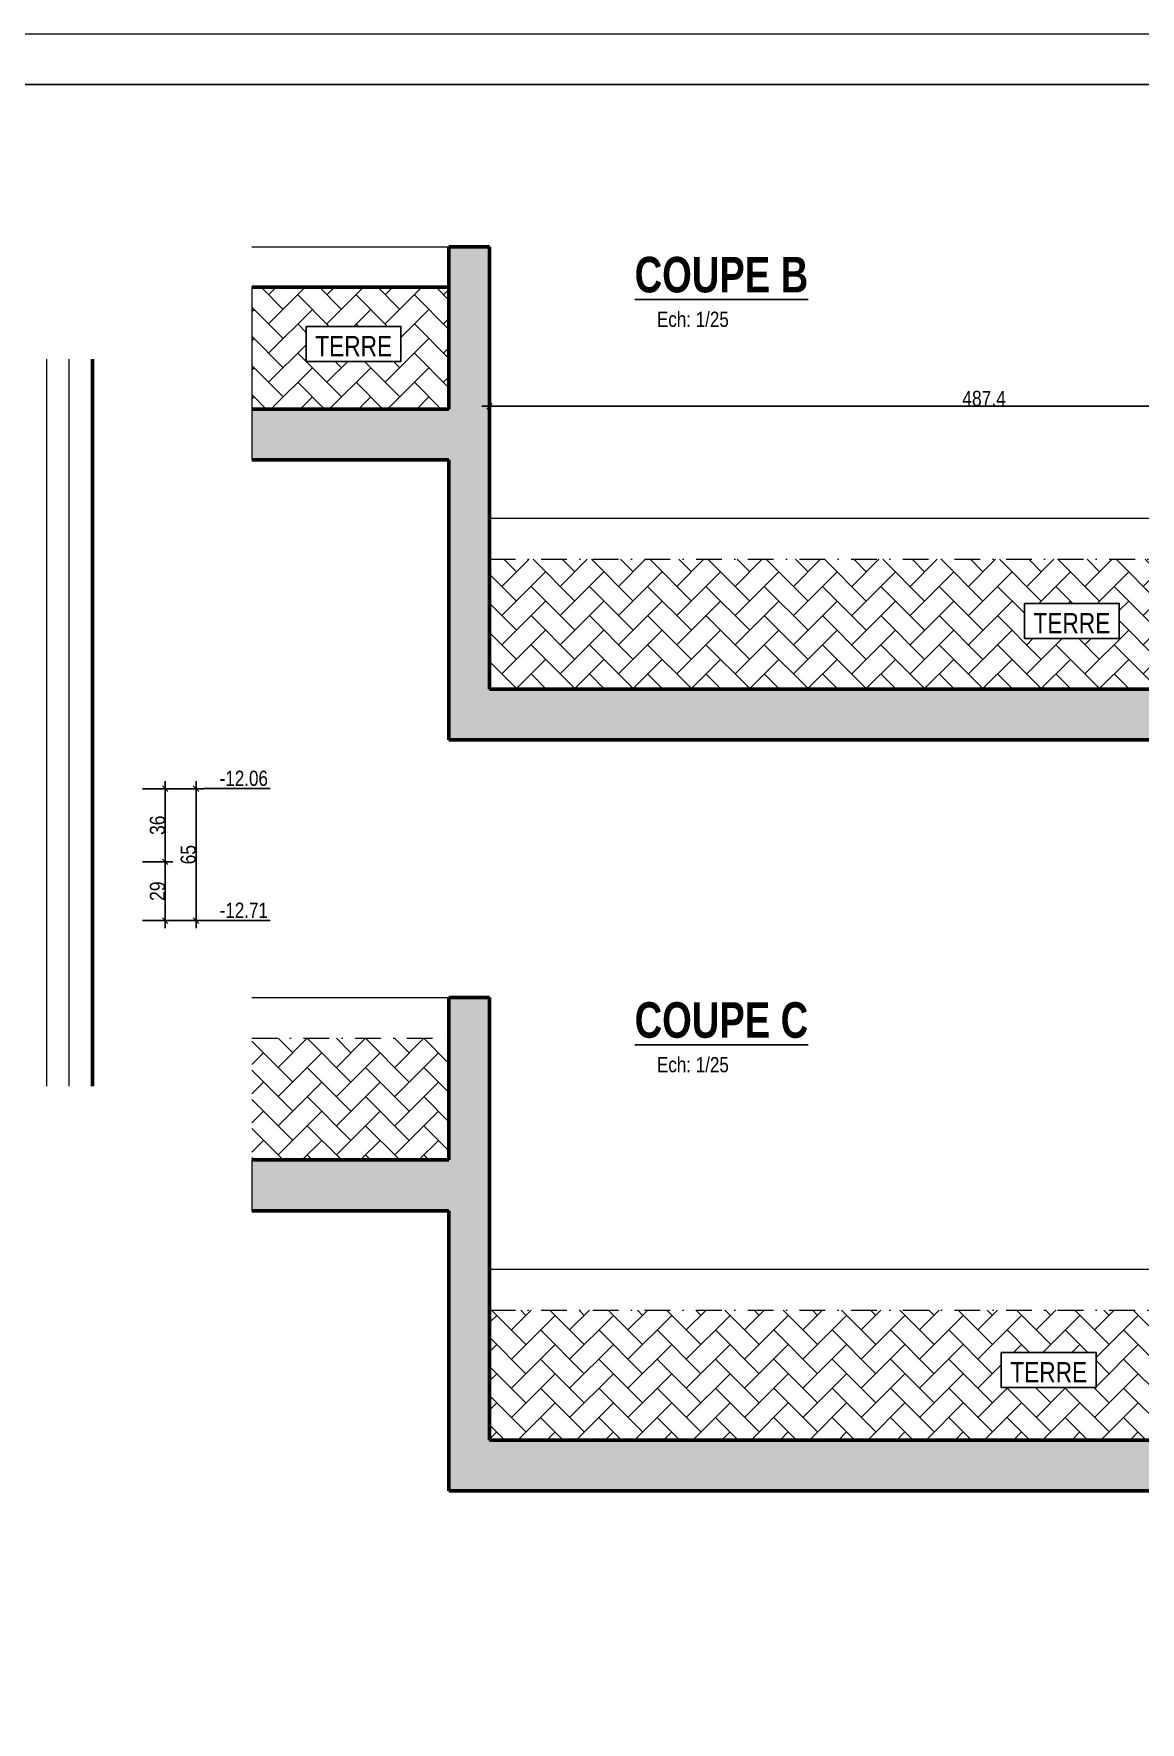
# Model space of a CAD drawing. Header units: centimetres. Extents: x 10776 to 19730, y -16504 to -13534.
# Drawn here: x 15459 to 16549, y -15198 to -13534 of the extents above; entities that cross this region are included whole.
import ezdxf
from ezdxf.enums import TextEntityAlignment as Align

# ---------------------------------------------------------------- set-up
doc = ezdxf.new("R2010")
doc.units = ezdxf.units.CM
doc.header["$PDMODE"] = 1
doc.header["$PDSIZE"] = -2
doc.linetypes.add('TIRETPTX2', pattern=[50.8, 25.4, -12.7, 0, -12.7])
for name, color, linetype in [('01_cote_gen', 4, 'Continuous'), ('01_linteaux', 2, 'Continuous'), ('01_poch_BN', 9, 'Continuous'), ('01_poch_murs', 253, 'Continuous'), ('01_texte', 230, 'Continuous'), ('AA_COTES', 2, 'Continuous')]:
    doc.layers.add(name, color=color, linetype=linetype)
doc.layers.add('01_murs_coup', color=5, linetype='Continuous', lineweight=60)
doc.layers.add('01_tram_axes', color=2, linetype='TIRETPTX2', lineweight=9)
doc.styles.add('impact', font='impact.ttf')
doc.styles.add('MATTE_TXT', font='arial.ttf')
doc.styles.add('STYLE2', font='ARIALN.TTF')
doc.dimstyles.new('JB25', dxfattribs={"dimscale": 0.1, "dimtxt": 150, "dimasz": 15, "dimexe": 0.1, "dimexo": 0.1, "dimgap": 0.09, "dimtad": 1, "dimdec": 1, "dimlfac": 0.5, "dimdsep": 46, "dimtxsty": 'STYLE2', "dimblk1": 'BOND_G', "dimblk2": 'BOND_D', "dimsah": 1, "dimcen": 1.5, "dimdle": 0.01, "dimse1": 1, "dimse2": 1, "dimclrd": 4, "dimclre": 2, "dimclrt": 6, "dimazin": 2, "dimtfac": 2.333333, "dimtdec": 1, "dimtix": 1, "dimtmove": 2, "dimatfit": 3, "dimldrblk": 'BOND_G', "dimfxl": 1, "dimtolj": 1, "dimtzin": 0, "dimarcsym": 0})
pattern_1 = [(45, (181.76, -7282.167), (3e-15, 28.73682), [60.96, -20.32]), (135, (196.13, -7267.799), (3e-15, 28.73682), [60.96, -20.32])]
pattern_2 = [(45, (0, -5141.477), (3e-15, 28.73682), [60.96, -20.32]), (135, (14.368, -5127.109), (3e-15, 28.73682), [60.96, -20.32])]

# ---------------------------------------------------------------- blocks, each defined once
blk = doc.blocks.new('BOND_G')
at = {"layer": 'AA_COTES', "color": 0}
for p, q in [((0, -5), (0, 15)), ((5, 0), (-5, 0)), ((1.8, 1.8), (-1.8, -1.8))]:
    blk.add_line(p, q, dxfattribs=at)
blk = doc.blocks.new('BOND_D')
at = {"layer": 'AA_COTES', "color": 0}
for p, q in [((5, 0), (-5, 0)), ((-1.8, -1.8), (1.8, 1.8)), ((0, 5), (0, -15))]:
    blk.add_line(p, q, dxfattribs=at)
blk = doc.blocks.new('*D3260')
at = {"layer": '01_cote_gen', "color": 4, "lineweight": -2, "transparency": 16777216}
blk.add_line((15588.4, -14279.4), (15588.4, -14348.4), dxfattribs=at)
at = {"layer": 'Defpoints', "color": 0, "lineweight": 0, "transparency": 16777216}
for p in [(15386.7, -14277.9), (15111.3, -14349.9), (15588.4, -14349.9)]:
    blk.add_point(p, dxfattribs=at)
at = {"layer": '01_cote_gen', "color": 4, "lineweight": -2, "transparency": 16777216, "xscale": 1.5, "yscale": 1.5, "zscale": 1.5}
for name, p, rotation in [('BOND_G', (15588.4, -14277.9), 90), ('BOND_D', (15588.4, -14349.9), 270)]:
    blk.add_blockref(name, p, dxfattribs=dict(at, rotation=rotation))
at = {"layer": '01_cote_gen', "color": 6, "lineweight": 0, "transparency": 16777216, "insert": (15580.8, -14313.9), "char_height": 15, "attachment_point": 5, "rotation": 90, "style": 'STYLE2'}
blk.add_mtext('\\A1;36', dxfattribs=at)
blk = doc.blocks.new('*D3261')
at = {"layer": '01_cote_gen', "color": 4, "lineweight": -2, "transparency": 16777216}
blk.add_line((15588.4, -14351.4), (15588.4, -14406.4), dxfattribs=at)
at = {"layer": 'Defpoints', "color": 0, "lineweight": 0, "transparency": 16777216}
for p in [(15123.4, -14349.9), (15123.4, -14407.9), (15588.4, -14407.9)]:
    blk.add_point(p, dxfattribs=at)
at = {"layer": '01_cote_gen', "color": 4, "lineweight": -2, "transparency": 16777216, "xscale": 1.5, "yscale": 1.5, "zscale": 1.5}
for name, p, rotation in [('BOND_G', (15588.4, -14349.9), 90), ('BOND_D', (15588.4, -14407.9), 270)]:
    blk.add_blockref(name, p, dxfattribs=dict(at, rotation=rotation))
at = {"layer": '01_cote_gen', "color": 6, "lineweight": 0, "transparency": 16777216, "insert": (15580.8, -14378.9), "char_height": 15, "attachment_point": 5, "rotation": 90, "style": 'STYLE2'}
blk.add_mtext('\\A1;29', dxfattribs=at)
blk = doc.blocks.new('*D3262')
at = {"layer": '01_cote_gen', "color": 4, "lineweight": -2, "transparency": 16777216}
blk.add_line((15618.8, -14279.4), (15618.8, -14406.4), dxfattribs=at)
at = {"layer": 'Defpoints', "color": 0, "lineweight": 0, "transparency": 16777216}
for p in [(15580.9, -14277.9), (15573.9, -14407.9), (15618.8, -14407.9)]:
    blk.add_point(p, dxfattribs=at)
at = {"layer": '01_cote_gen', "color": 4, "lineweight": -2, "transparency": 16777216, "xscale": 1.5, "yscale": 1.5, "zscale": 1.5}
for name, p, rotation in [('BOND_G', (15618.8, -14277.9), 90), ('BOND_D', (15618.8, -14407.9), 270)]:
    blk.add_blockref(name, p, dxfattribs=dict(at, rotation=rotation))
at = {"layer": '01_cote_gen', "color": 6, "lineweight": 0, "transparency": 16777216, "insert": (15611.2, -14342.9), "char_height": 15, "attachment_point": 5, "rotation": 90, "style": 'STYLE2'}
blk.add_mtext('\\A1;65', dxfattribs=at)
blk = doc.blocks.new('*D3282')
at = {"layer": '01_cote_gen', "color": 4, "lineweight": -2, "transparency": 16777216}
blk.add_line((15909.6, -13901.1), (16881.4, -13901.1), dxfattribs=at)
at = {"layer": 'Defpoints', "color": 0, "lineweight": 0, "transparency": 16777216}
for p in [(16882.9, -13901.1), (15908.1, -13917.3), (16882.9, -14011.6)]:
    blk.add_point(p, dxfattribs=at)
at = {"layer": '01_cote_gen', "color": 4, "lineweight": -2, "transparency": 16777216, "xscale": 1.5, "yscale": 1.5, "zscale": 1.5, "rotation": 180}
blk.add_blockref('BOND_G', (15908.1, -13901.1), dxfattribs=at)
at = {"layer": '01_cote_gen', "color": 4, "lineweight": -2, "transparency": 16777216, "xscale": 1.5, "yscale": 1.5, "zscale": 1.5}
blk.add_blockref('BOND_D', (16882.9, -13901.1), dxfattribs=at)
at = {"layer": '01_cote_gen', "color": 6, "lineweight": 0, "transparency": 16777216, "insert": (16395.5, -13893.5), "char_height": 15, "attachment_point": 5, "style": 'STYLE2'}
blk.add_mtext('\\A1;487.4', dxfattribs=at)

msp = doc.modelspace()

# ---------------------------------------------------------------- hatches: boundary and pattern name
at = {"layer": '01_poch_BN', "lineweight": 0}
h = msp.add_hatch(color=256, dxfattribs=at)
h.dxf.hatch_style = 1
h.paths.add_polyline_path([(15908.1, -13743.87), (15868.1, -13743.87), (15868.1, -13903.87), (15673.74, -13903.87), (15673.74, -13953.87), (15868.1, -13953.87), (15868.1, -14229.87), (16774.91, -14229.87), (17160.42, -14457.87), (17696.43, -14457.87), (17696.43, -14407.87), (17540.26, -14407.87), (17540.26, -14277.87), (17500.08, -14277.87), (17500.08, -14407.87), (17174.1, -14407.87), (16788.59, -14179.87), (15908.1, -14179.87)])
h.paths.add_polyline_path([(16653.01, -14218.06), (16653.01, -14191.45), (16621.78, -14191.45), (16621.78, -14218.06)], flags=24)
h.paths.add_polyline_path([(16961.22, -14326.34), (16974.77, -14303.43), (16947.89, -14287.53), (16934.34, -14310.44)], flags=24)
h = msp.add_hatch(color=256, dxfattribs=at)
h.dxf.hatch_style = 1
h.paths.add_polyline_path([(17174.09, -14751.72), (17134.09, -14751.72), (17134.1, -14919.76), (15908.1, -14919.76), (15908.1, -14483.76), (15868.1, -14483.76), (15868.1, -14643.76), (15673.74, -14643.76), (15673.74, -14693.76), (15868.1, -14693.76), (15868.1, -14969.76), (17134.1, -14969.76), (17134.1, -15197.76), (17696.43, -15197.76), (17696.43, -15147.76), (17540.06, -15147.76), (17540.06, -15017.76), (17500.08, -15017.76), (17500.08, -15147.76), (17174.1, -15147.76), (17174.1, -15049.84)])
at = {"layer": '01_poch_murs', "lineweight": 0}
h = msp.add_hatch(dxfattribs=at)
h.set_pattern_fill('AR-HBONE', color=256, scale=0.2)
h.set_pattern_definition(pattern_2)
h.paths.add_polyline_path([(15868.1, -13783.87), (15673.74, -13783.87), (15673.74, -13903.87), (15868.1, -13903.87)])
h.paths.add_polyline_path([(15727.32, -13856.92), (15727.32, -13822.32), (15820.78, -13822.32), (15820.78, -13856.92)], flags=16)
h.paths.add_polyline_path([(15731.3, -13856.9), (15817.05, -13856.9), (15817.05, -13826.9), (15731.3, -13826.9)], flags=8)
h = msp.add_hatch(dxfattribs=at)
h.set_pattern_fill('ANSI31', color=256, scale=7, angle=45)
h.set_pattern_definition([(90, (314.118, -7282.167), (-22.225, 4e-15), [])])
h.paths.add_polyline_path([(15516.67, -13854.66), (15416.67, -13854.66), (15416.67, -14570.98), (15516.67, -14570.98)])
h = msp.add_hatch(dxfattribs=at)
h.set_pattern_fill('AR-HBONE', color=256, scale=0.2)
h.set_pattern_definition(pattern_2)
h.paths.add_polyline_path([(16818.16, -14090.15), (16818.16, -14051.87), (15908.1, -14051.87), (15908.1, -14179.87), (16788.59, -14179.87), (17174.1, -14407.87), (17260.1, -14407.87), (17260.1, -14347.87), (17253.92, -14347.87)])
h.paths.add_polyline_path([(16528.65, -14129.9), (16435.18, -14129.9), (16435.18, -14095.3), (16528.65, -14095.3)], flags=16)
h.paths.add_polyline_path([(17202.46, -14354.27), (17234.07, -14414.97), (17261.76, -14400.55), (17230.16, -14339.85)], flags=9)
h.paths.add_polyline_path([(16653.01, -14128.87), (16653.01, -14102.25), (16621.78, -14102.25), (16621.78, -14128.87)], flags=24)
h.paths.add_polyline_path([(17000.95, -14257.12), (17021.79, -14221.87), (16994.91, -14205.97), (16974.07, -14241.22)], flags=24)
h.paths.add_polyline_path([(16573.34, -14180.35), (16628.53, -14180.35), (16628.53, -14157.37), (16573.34, -14157.37)], flags=25)
h.paths.add_polyline_path([(16439.16, -14129.88), (16524.92, -14129.88), (16524.92, -14099.88), (16439.16, -14099.88)], flags=8)
h = msp.add_hatch(dxfattribs=at)
h.set_pattern_fill('AR-HBONE', color=256, scale=0.2)
h.set_pattern_definition(pattern_1)
h.paths.add_polyline_path([(15868.1, -14523.76), (15673.74, -14523.76), (15673.74, -14643.76), (15868.1, -14643.76)])
h = msp.add_hatch(dxfattribs=at)
h.set_pattern_fill('AR-HBONE', color=256, scale=0.2)
h.set_pattern_definition(pattern_1)
h.paths.add_polyline_path([(16818.16, -14830.04), (16818.16, -14791.76), (15908.1, -14791.76), (15908.1, -14919.76), (16872.16, -14919.76), (16872.16, -14861.97)])
h.paths.add_polyline_path([(16412.35, -14833.39), (16505.82, -14833.39), (16505.82, -14868), (16412.35, -14868)], flags=16)
h.paths.add_polyline_path([(16872.16, -14791.76), (16818.16, -14791.76), (16818.16, -14830.04), (16872.16, -14861.97)], flags=17)
h.paths.add_polyline_path([(16928.16, -14824.8), (16872.16, -14824.8), (16872.16, -14861.97), (16969.86, -14919.76), (17040.16, -14919.76), (17040.16, -14891.04), (16984.16, -14891.04), (16984.16, -14857.92), (16928.16, -14857.92)], flags=17)
h.paths.add_polyline_path([(17134.09, -14791.76), (16872.16, -14791.76), (16872.16, -14824.8), (16928.16, -14824.8), (16928.16, -14857.92), (16984.16, -14857.92), (16984.16, -14891.04), (17040.16, -14891.04), (17040.16, -14919.76), (17134.1, -14919.76)])
h.paths.add_polyline_path([(16872.16, -14861.97), (16872.16, -14919.76), (16969.86, -14919.76)], flags=16)
h.paths.add_polyline_path([(16653.01, -14868.94), (16653.01, -14842.33), (16621.78, -14842.33), (16621.78, -14868.94)], flags=24)
h.paths.add_polyline_path([(16416.33, -14867.97), (16502.09, -14867.97), (16502.09, -14837.97), (16416.33, -14837.97)], flags=8)
h.paths.add_polyline_path([(16573.34, -14920.43), (16628.53, -14920.43), (16628.53, -14897.45), (16573.34, -14897.45)], flags=9)

# ---------------------------------------------------------------- linework, layer by layer
at = {"layer": '01_linteaux', "lineweight": 0}
for p, q in [((15673.74, -13743.87), (15868.1, -13743.87)), ((16882.85, -14011.64), (15908.1, -14011.64)), ((15673.74, -14483.76), (15868.1, -14483.76)), ((17134.09, -14751.72), (15908.09, -14751.72))]:
    msp.add_line(p, q, dxfattribs=at)
at = {"layer": '01_murs_coup'}
for p, q in [((15868.1, -13743.87), (15908.1, -13743.87)), ((15868.1, -13903.87), (15868.1, -13743.87)), ((15908.1, -14179.87), (15908.1, -13743.87)), ((15673.74, -13783.87), (15868.1, -13783.87)), ((15516.67, -13854.66), (15516.67, -14570.98)), ((15673.74, -13903.87), (15868.1, -13903.87)), ((15673.74, -13953.87), (15868.1, -13953.87)), ((15868.1, -14229.87), (15868.1, -13953.87)), ((15908.1, -14179.87), (16788.59, -14179.87)), ((15868.1, -14229.87), (16774.91, -14229.87)), ((15868.1, -14483.76), (15908.1, -14483.76)), ((15868.1, -14643.76), (15868.1, -14483.76)), ((15908.1, -14919.76), (15908.1, -14483.76)), ((15673.74, -14643.76), (15868.1, -14643.76)), ((15673.74, -14693.76), (15868.1, -14693.76)), ((15868.1, -14969.76), (15868.1, -14693.76)), ((15908.1, -14919.76), (17134.1, -14919.76)), ((15868.1, -14969.76), (17134.1, -14969.76))]:
    msp.add_line(p, q, dxfattribs=at)
at = {"layer": '01_poch_BN', "lineweight": 0}
for p, q in [((10775.83, -13534.04), (19729.76, -13534.04)), ((15673.74, -13783.87), (15673.74, -13903.87)), ((15673.74, -13903.87), (15673.74, -13953.87)), ((15673.74, -14643.76), (15673.74, -14693.76))]:
    msp.add_line(p, q, dxfattribs=at)
at = {"layer": '01_texte'}
for p, q in [((19679.76, -13584.04), (10825.83, -13584.04)), ((15626.34, -14277.87), (15691.95, -14277.87)), ((15626.34, -14407.87), (15691.95, -14407.87))]:
    msp.add_line(p, q, dxfattribs=at)
for points in [[(15727.32, -13822.32), (15820.78, -13822.32), (15820.78, -13856.92), (15727.32, -13856.92)], [(16435.18, -14095.3), (16528.65, -14095.3), (16528.65, -14129.9), (16435.18, -14129.9)], [(16412.35, -14833.39), (16505.82, -14833.39), (16505.82, -14868), (16412.35, -14868)]]:
    msp.add_lwpolyline(points, close=True, dxfattribs=at)
at = {"layer": '01_tram_axes'}
for p, q in [((15908.1, -14051.87), (16818.16, -14051.87)), ((15673.74, -14523.76), (15868.1, -14523.76)), ((15908.1, -14791.76), (16818.16, -14791.76))]:
    msp.add_line(p, q, dxfattribs=at)

# ---------------------------------------------------------------- texts
at = {"layer": '01_texte', "style": 'impact'}
for s, p in [('%%UCOUPE B', (16136.63, -13799.36)), ('%%UCOUPE C', (16136.63, -14533.81))]:
    msp.add_text(s, height=35, dxfattribs=at).set_placement(p, align=Align.BOTTOM_CENTER)
at = {"layer": '01_texte', "style": 'MATTE_TXT', "width": 0.8}
for s, height, p in [('Ech: 1/25', 15, (16108.49, -13827.38)), ('TERRE', 20, (15774.18, -13857.82)), ('TERRE', 20, (16482.04, -14130.8)), ('-12.06', 15, (15665.86, -14279.65)), ('-12.71', 15, (15665.86, -14409.65)), ('Ech: 1/25', 15, (16108.49, -14561.83)), ('TERRE', 20, (16459.21, -14868.89))]:
    msp.add_text(s, height=height, dxfattribs=at).set_placement(p, align=Align.BOTTOM_CENTER)

# ---------------------------------------------------------------- dimensions: what is measured, and where the dimension line sits
at = {"layer": '01_cote_gen', "lineweight": 0}
dim = msp.add_linear_dim(base=(16882.85, -13901.14), p1=(15908.1, -13917.31), p2=(16882.85, -14011.64), dimstyle='JB25', dxfattribs=at)
dim.commit()
dim.dimension.update_dxf_attribs({"geometry": '*D3282', "text_midpoint": (16395.48, -13893.47)})
for base, p1, p2, picture, middle in [((15588.44, -14349.87), (15386.67, -14277.87), (15111.33, -14349.87), '*D3260', (15580.78, -14313.87)), ((15618.84, -14407.87), (15580.94, -14277.87), (15573.94, -14407.87), '*D3262', (15611.17, -14342.87)), ((15588.44, -14407.87), (15123.4, -14349.87), (15123.4, -14407.87), '*D3261', (15580.78, -14378.87))]:
    dim = msp.add_linear_dim(base=base, p1=p1, p2=p2, angle=90, dimstyle='JB25', dxfattribs=at)
    dim.commit()
    dim.dimension.update_dxf_attribs({"geometry": picture, "text_midpoint": middle})

doc.saveas('drawing.dxf')
